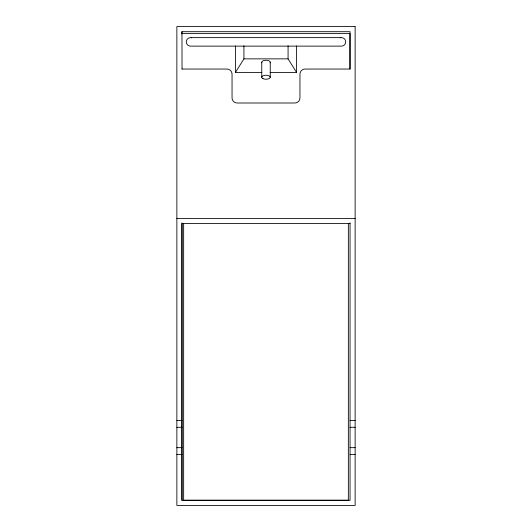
<?xml version="1.0" encoding="UTF-8"?>
<svg xmlns="http://www.w3.org/2000/svg" width="532" height="532" viewBox="0 0 532 532"><rect width="100%" height="100%" fill="white"/><g stroke="black" fill="none" stroke-linecap="round" stroke-linejoin="round"><path stroke-width="0.8" d="M350.043 222.795L350.043 500.306L181.957 500.306L181.964 222.881M261.87 72.445L235.437 72.445L243.929 58.859L243.929 45.819M181.957 33.955L181.957 31.694L350.043 31.694L350.043 69.047L305.049 69.047A5.094 5.094 0 0 0 299.955 74.141L299.955 97.908A5.094 5.094 0 0 1 294.861 103.002L237.139 103.002A5.094 5.094 0 0 1 232.045 97.908L232.045 74.141A5.094 5.094 0 0 0 226.951 69.047L181.957 69.047M182.037 33.39L349.963 33.39L349.963 69.06M191.108 37.639L340.892 37.639M191.108 46.124L340.892 46.124M243.929 58.859L288.071 58.859L296.563 72.445L270.13 72.445M176.863 218.459L355.137 218.459M350.043 223.553L181.957 223.553L181.957 500.306M176.863 420.506L181.957 420.506M350.043 420.506L355.137 420.506M176.863 427.296L181.957 427.296M350.043 427.296L355.137 427.296M176.863 447.671L181.957 447.671M350.043 447.671L355.137 447.671M176.863 454.461L181.957 454.461M350.043 454.461L355.137 454.461M348.347 223.573L348.347 500.22L183.653 500.22L183.653 223.573M296.563 45.938L296.563 72.445M288.071 45.819L288.071 58.859M270.243 62.257L270.243 77.24M261.757 62.257L261.757 77.24M235.437 45.938L235.437 72.445M181.957 31.694L182.037 69.06M261.897 62.769A4.243 1.995 0 0 1 266 60.256A4.243 1.995 0 0 1 270.103 62.769M190.529 46.124A4.243 4.243 0 0 1 186.32 41.33A4.243 4.243 0 0 1 191.626 37.779M340.374 37.779A4.243 4.243 0 0 1 345.68 41.33A4.243 4.243 0 0 1 341.471 46.124M355.137 26.6L176.863 26.6L176.863 505.4L355.137 505.4L355.137 26.6M263.001 78.65A4.243 1.995 0 0 0 270.103 77.752A4.243 1.995 0 0 0 264.903 75.305A4.243 1.995 0 0 0 263.001 78.65"/></g></svg>
